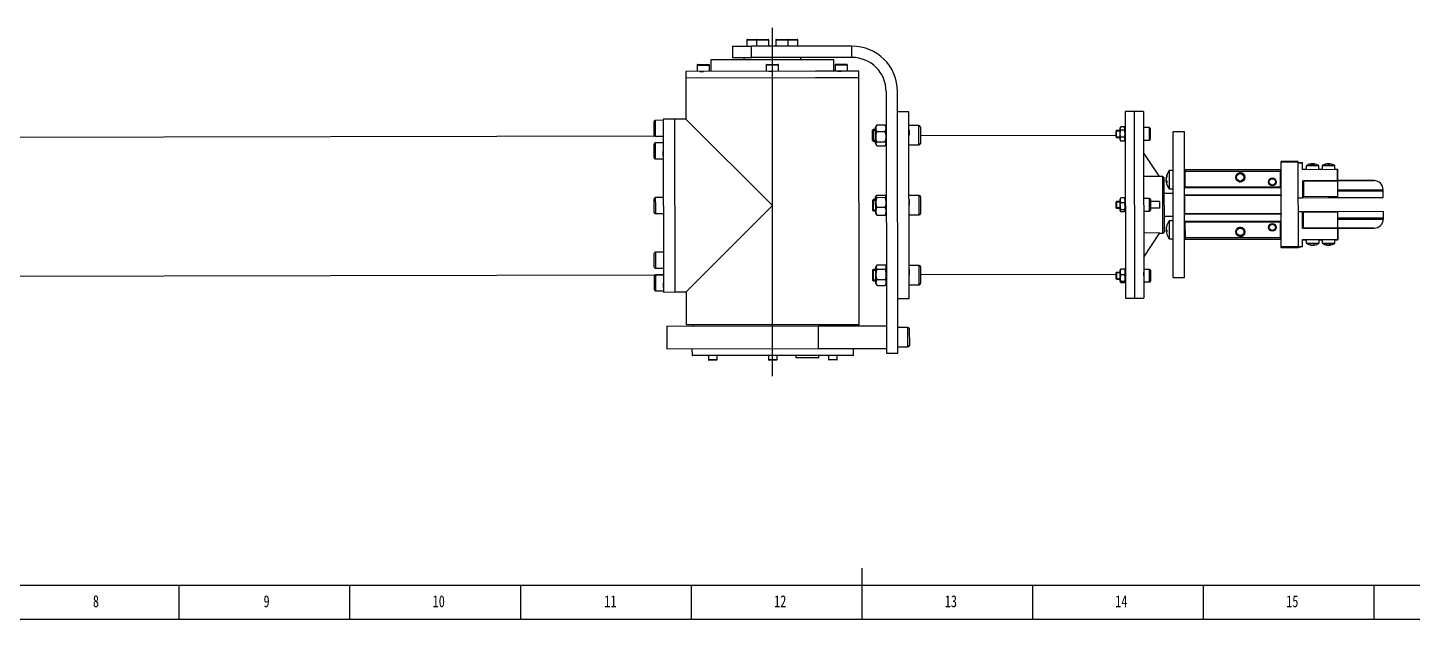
# Model space of a CAD drawing. Header units: millimetres. Extents: x 56 to 1245, y 45 to 886.
# Drawn here: x 413.9 to 819.5, y 44.8 to 218.3 of the extents above; entities that cross this region are included whole.
import ezdxf

# ---------------------------------------------------------------- set-up
doc = ezdxf.new("R2010")
doc.units = ezdxf.units.MM
doc.styles.add('SLDTEXTSTYLE1', font='hyswlongfangsong.ttf')

msp = doc.modelspace()

# ---------------------------------------------------------------- linework, layer by layer
at = {"layer": 'Defpoints', "lineweight": -3}
for p, q in [((632.05, 218.29), (632.05, 116.13)), ((658.36, 44.84), (658.36, 59.84)), ((81.36, 54.84), (1235.36, 54.84)), ((458.36, 44.84), (458.36, 54.84)), ((508.36, 44.84), (508.36, 54.84)), ((558.36, 44.84), (558.36, 54.84)), ((608.36, 44.84), (608.36, 54.84)), ((708.36, 44.84), (708.36, 54.84)), ((758.36, 44.84), (758.36, 54.84)), ((808.36, 44.84), (808.36, 54.84)), ((56.36, 44.84), (1245.36, 44.84))]:
    msp.add_line(p, q, dxfattribs=at)
at = {"layer": 'Defpoints', "linetype": 'Continuous', "lineweight": -3}
for p, q in [((620.4, 212.83), (625.96, 212.84)), ((620.4, 212.83), (620.4, 209.5)), ((624.56, 214.59), (624.56, 212.84)), ((627.39, 214.59), (624.56, 214.59)), ((624.81, 214.84), (627.64, 214.84)), ((655.4, 212.89), (625.96, 212.84)), ((625.97, 209.5), (625.96, 212.84)), ((630.8, 214.6), (627.39, 214.59)), ((627.39, 214.59), (627.4, 212.84)), ((627.64, 214.84), (630.59, 214.85)), ((630.59, 214.85), (630.81, 214.85)), ((631.06, 214.6), (630.8, 214.6)), ((631.06, 212.85), (631.06, 214.6)), ((636.48, 214.61), (633.06, 214.6)), ((633.06, 214.6), (633.06, 212.85)), ((633.31, 214.85), (636.26, 214.85)), ((636.26, 214.85), (636.48, 214.86)), ((636.48, 214.86), (639.14, 214.86)), ((636.73, 214.61), (636.48, 214.61)), ((636.73, 212.86), (636.73, 214.61)), ((639.36, 214.61), (636.73, 214.61)), ((639.14, 214.86), (639.31, 214.86)), ((639.56, 214.61), (639.36, 214.61)), ((639.56, 212.86), (639.56, 214.61)), ((655.4, 209.55), (655.4, 212.89)), ((610.03, 207.23), (610.04, 205.48)), ((613.7, 207.23), (610.03, 207.23)), ((610.28, 207.48), (613.44, 207.48)), ((613.44, 207.48), (613.45, 207.48)), ((613.7, 205.48), (613.7, 207.23)), ((641.07, 208.86), (614.07, 208.82)), ((614.07, 208.82), (614.08, 205.48)), ((620.4, 209.5), (625.97, 209.5)), ((623.74, 209.5), (623.74, 208.83)), ((655.4, 209.55), (625.97, 209.5)), ((633.65, 207.27), (630.24, 207.26)), ((630.24, 207.26), (630.24, 205.51)), ((630.49, 207.51), (633.43, 207.52)), ((633.43, 207.52), (633.66, 207.52)), ((633.91, 207.27), (633.65, 207.27)), ((633.91, 205.52), (633.91, 207.27)), ((640.4, 208.86), (640.4, 209.53)), ((650.07, 208.88), (641.07, 208.86)), ((650.08, 205.54), (650.07, 208.88)), ((650.45, 207.3), (650.45, 205.55)), ((653.87, 207.3), (650.45, 207.3)), ((650.7, 207.55), (653.65, 207.55)), ((653.65, 207.55), (653.86, 207.55)), ((654.11, 207.3), (653.87, 207.3)), ((654.12, 205.55), (654.11, 207.3)), ((644.74, 205.54), (606.74, 205.47)), ((606.74, 205.47), (606.75, 203.47)), ((657.41, 203.56), (606.75, 203.47)), ((644.75, 203.54), (606.75, 203.47)), ((606.75, 203.47), (606.77, 191.47)), ((610.87, 205.48), (610.95, 205.48)), ((610.94, 205.48), (611.16, 205.48)), ((611.16, 205.48), (611.49, 205.48)), ((611.49, 205.48), (611.87, 205.48)), ((631.08, 205.51), (631.15, 205.51)), ((631.15, 205.51), (631.37, 205.51)), ((631.37, 205.51), (631.69, 205.51)), ((631.69, 205.51), (632.08, 205.51)), ((657.41, 205.56), (644.74, 205.54)), ((657.41, 203.56), (644.75, 203.54)), ((651.28, 205.55), (651.36, 205.55)), ((651.36, 205.55), (651.58, 205.55)), ((651.58, 205.55), (651.9, 205.55)), ((651.9, 205.55), (652.28, 205.55)), ((657.41, 203.56), (657.41, 205.56)), ((657.53, 131.22), (657.41, 203.56)), ((665.42, 199.57), (665.55, 122.9)), ((668.88, 122.91), (668.75, 199.58)), ((597.44, 189.26), (597.43, 190.79)), ((600.1, 191.13), (597.77, 191.12)), ((597.77, 191.12), (597.77, 189.33)), ((603.43, 191.47), (600.1, 191.46)), ((600.1, 191.46), (600.18, 140.79)), ((606.77, 191.47), (603.43, 191.47)), ((603.43, 191.47), (603.52, 140.8)), ((632.14, 166.18), (606.77, 191.47)), ((672.1, 193.58), (668.76, 193.58)), ((672.18, 142.58), (672.1, 193.58)), ((738.1, 193.69), (735.43, 193.69)), ((735.43, 193.69), (735.52, 139.02)), ((740.76, 193.7), (738.1, 193.69)), ((738.1, 193.69), (738.19, 139.02)), ((740.76, 193.7), (740.85, 139.03)), ((597.44, 186.79), (597.44, 189.26)), ((597.77, 189.33), (597.77, 186.46)), ((661.57, 188.39), (661.44, 188.26)), ((661.44, 186.27), (661.44, 188.26)), ((662.31, 188.11), (661.44, 188.1)), ((662.3, 188.39), (661.57, 188.39)), ((661.57, 188.39), (661.57, 186.23)), ((662.56, 189.59), (662.3, 189.14)), ((662.31, 184.31), (662.3, 189.14)), ((662.68, 189.77), (665.05, 189.78)), ((662.69, 187.85), (665.06, 187.85)), ((665.44, 189.15), (665.18, 189.6)), ((675.02, 189.58), (672.1, 189.58)), ((672.1, 188.41), (672.1, 188.28)), ((672.1, 188.41), (672.1, 188.28)), ((672.1, 188.28), (672.11, 187.92)), ((672.1, 188.28), (672.11, 187.92)), ((672.11, 187.92), (672.11, 187.38)), ((672.11, 187.92), (672.11, 187.38)), ((672.11, 187.38), (672.11, 186.74)), ((672.11, 187.38), (672.11, 186.74)), ((675.03, 185.9), (675.02, 189.58)), ((675.44, 189.17), (675.44, 186.03)), ((732.77, 186.68), (675.44, 186.59)), ((732.84, 188.13), (732.77, 188.07)), ((732.78, 186.2), (732.77, 188.07)), ((733.84, 187.95), (732.77, 187.95)), ((733.84, 188.14), (732.84, 188.13)), ((732.84, 188.13), (732.84, 186.13)), ((734.12, 189.21), (733.84, 188.72)), ((733.84, 188.72), (733.84, 186.4)), ((734.12, 189.22), (734.12, 189.21)), ((735.13, 189.25), (734.14, 189.25)), ((735.13, 189.25), (734.14, 189.25)), ((735.13, 188.27), (734.15, 188.27)), ((735.16, 189.21), (735.15, 189.22)), ((735.44, 188.72), (735.16, 189.21)), ((742.52, 188.98), (740.77, 188.98)), ((740.77, 188.15), (740.77, 188.07)), ((740.77, 188.15), (740.77, 188.07)), ((740.77, 188.07), (740.77, 187.85)), ((740.77, 188.07), (740.77, 187.85)), ((740.77, 187.85), (740.77, 187.53)), ((740.77, 187.85), (740.77, 187.53)), ((740.77, 187.53), (740.77, 187.15)), ((740.77, 187.53), (740.77, 187.15)), ((742.53, 185.32), (742.52, 188.98)), ((742.77, 188.73), (742.78, 185.57)), ((752.77, 187.72), (749.44, 187.71)), ((749.51, 145.04), (749.44, 187.71)), ((752.84, 145.05), (752.77, 187.72)), ((600.11, 186.46), (270.11, 185.91)), ((597.45, 182.24), (597.44, 184.15)), ((597.77, 186.46), (600.11, 186.46)), ((600.11, 184.49), (597.78, 184.49)), ((597.78, 184.49), (597.78, 182.26)), ((661.44, 185.19), (661.44, 186.27)), ((661.44, 185.35), (662.31, 185.35)), ((661.44, 185.19), (661.58, 185.06)), ((661.57, 186.23), (661.58, 185.06)), ((661.58, 185.06), (662.31, 185.06)), ((662.31, 184.31), (662.57, 183.86)), ((662.69, 184.8), (665.06, 184.81)), ((662.7, 183.68), (665.06, 183.69)), ((665.19, 183.87), (665.44, 184.32)), ((672.11, 183.91), (675.03, 183.92)), ((675.03, 183.92), (675.03, 185.9)), ((675.44, 186.03), (675.44, 184.33)), ((732.77, 186.31), (733.84, 186.32)), ((732.78, 186.2), (732.84, 186.13)), ((732.84, 186.13), (733.84, 186.14)), ((733.84, 186.4), (733.84, 185.55)), ((733.84, 185.55), (734.13, 185.06)), ((734.12, 185.07), (734.15, 185.02)), ((735.13, 186.15), (734.15, 186.15)), ((735.14, 185.02), (734.15, 185.02)), ((735.14, 185.02), (735.16, 185.07)), ((735.16, 185.07), (735.44, 185.55)), ((740.78, 185.31), (742.53, 185.32)), ((597.45, 180.15), (597.45, 182.24)), ((597.78, 182.26), (597.79, 179.82)), ((597.79, 179.82), (600.12, 179.82)), ((600.12, 181.65), (600.11, 182.16)), ((600.12, 181.21), (600.12, 181.65)), ((600.12, 180.92), (600.12, 181.21)), ((600.12, 180.82), (600.12, 180.92)), ((745.5, 174.64), (740.78, 181.7)), ((786.12, 179.1), (781.12, 179.1)), ((781.12, 178.86), (781.12, 179.1)), ((786.12, 178.87), (781.12, 178.86)), ((781.16, 154), (781.12, 178.86)), ((786.12, 178.87), (786.12, 179.1)), ((786.16, 154.01), (786.12, 178.87)), ((786.12, 178.74), (787.32, 178.75)), ((786.12, 178.7), (787.32, 178.71)), ((787.32, 178.75), (787.32, 178.71)), ((787.32, 178.71), (787.32, 176.74)), ((745.5, 174.64), (740.79, 174.64)), ((746.46, 174.7), (745.46, 174.7)), ((746.79, 174.37), (746.46, 174.7)), ((746.49, 158.04), (746.46, 174.7)), ((749.46, 176.38), (748.31, 176.37)), ((748.31, 176.37), (748.32, 171.04)), ((753.03, 176.58), (752.79, 176.35)), ((752.79, 176.35), (753.03, 176.11)), ((780.89, 176.63), (753.03, 176.58)), ((780.89, 176.16), (753.03, 176.11)), ((753.04, 171.55), (753.03, 176.11)), ((781.12, 176.39), (780.89, 176.63)), ((780.89, 176.16), (781.12, 176.39)), ((780.9, 171.6), (780.89, 176.16)), ((787.32, 176.78), (788.46, 176.78)), ((787.32, 176.74), (797.56, 176.76)), ((788.46, 177.81), (788.46, 177.77)), ((788.52, 177.81), (788.46, 177.81)), ((788.46, 177.77), (788.46, 176.74)), ((791.37, 177.77), (788.46, 177.77)), ((789.88, 178.31), (789.88, 178.35)), ((789.88, 178.27), (789.88, 178.31)), ((789.97, 178.33), (789.97, 178.36)), ((789.97, 178.29), (789.97, 178.32)), ((790.54, 178.35), (790.54, 178.31)), ((790.54, 178.31), (790.54, 178.27)), ((790.68, 178.36), (790.68, 178.29)), ((790.68, 178.32), (790.68, 178.21)), ((790.71, 178.35), (790.71, 178.32)), ((790.71, 178.31), (790.71, 178.21)), ((792.19, 177.78), (791.37, 177.77)), ((792.19, 177.82), (792.13, 177.82)), ((792.19, 177.78), (792.19, 177.82)), ((792.19, 176.75), (792.19, 177.78)), ((792.19, 176.79), (793.12, 176.79)), ((793.12, 177.82), (793.12, 177.78)), ((793.18, 177.82), (793.12, 177.82)), ((793.12, 177.78), (793.12, 176.75)), ((793.12, 177.78), (793.12, 177.78)), ((796.86, 177.78), (793.12, 177.78)), ((794.54, 178.32), (794.54, 178.36)), ((794.58, 178.32), (794.58, 178.32)), ((794.63, 178.34), (794.63, 178.37)), ((795.17, 178.22), (795.17, 178.32)), ((795.21, 178.36), (795.21, 178.33)), ((795.21, 178.32), (795.21, 178.22)), ((795.21, 178.32), (795.21, 178.22)), ((795.34, 178.37), (795.34, 178.33)), ((795.38, 178.36), (795.38, 178.32)), ((795.91, 178.22), (795.91, 178.22)), ((795.91, 178.22), (795.91, 178.22)), ((795.91, 178.22), (795.91, 178.22)), ((795.91, 178.22), (795.91, 178.22)), ((795.91, 178.22), (795.92, 178.22)), ((795.92, 178.22), (795.92, 178.22)), ((795.92, 178.22), (795.92, 178.22)), ((796.86, 177.82), (796.8, 177.82)), ((796.86, 177.78), (796.86, 177.82)), ((796.86, 176.76), (796.86, 177.78)), ((796.86, 176.8), (797.56, 176.8)), ((797.56, 176.8), (797.56, 176.76)), ((797.56, 176.8), (797.66, 176.8)), ((797.56, 176.76), (797.57, 173.42)), ((797.56, 176.76), (797.66, 176.76)), ((797.66, 176.8), (797.66, 176.76)), ((797.66, 176.76), (797.66, 173.42)), ((746.79, 174.37), (746.82, 158.37)), ((747.43, 174.28), (747.49, 174.28)), ((747.43, 174.18), (747.47, 174.18)), ((747.43, 174.15), (747.45, 174.15)), ((747.45, 174.15), (747.43, 174.06)), ((747.53, 173.43), (747.43, 173.43)), ((747.45, 173.34), (747.43, 173.43)), ((747.45, 173.26), (747.43, 173.36)), ((747.45, 173.36), (747.43, 173.36)), ((747.46, 173.27), (747.43, 173.27)), ((747.44, 173.23), (747.43, 173.25)), ((747.46, 173.25), (747.43, 173.25)), ((747.62, 173.23), (747.43, 173.23)), ((747.61, 173.2), (747.43, 173.2)), ((747.46, 173.27), (747.45, 173.34)), ((748.32, 171.04), (749.47, 171.04)), ((749.46, 173.2), (749.46, 173.71)), ((749.46, 173.2), (749.46, 173.71)), ((749.46, 172.77), (749.46, 173.2)), ((749.46, 172.77), (749.46, 173.2)), ((749.46, 172.48), (749.46, 172.77)), ((749.46, 172.48), (749.46, 172.77)), ((749.46, 172.38), (749.46, 172.48)), ((749.46, 172.38), (749.46, 172.48)), ((753.04, 171.55), (752.8, 171.31)), ((781.13, 171.33), (752.8, 171.28)), ((780.9, 171.6), (753.04, 171.55)), ((781.13, 171.36), (780.9, 171.6)), ((787.33, 173.4), (797.57, 173.42)), ((787.33, 173.4), (787.34, 168.44)), ((797.66, 173.42), (787.66, 173.4)), ((787.66, 173.4), (787.67, 168.73)), ((808.33, 173.47), (797.66, 173.46)), ((808.33, 173.43), (797.66, 173.42)), ((797.66, 173.42), (797.67, 168.75)), ((797.67, 170.75), (811, 170.77)), ((797.67, 170.41), (811, 170.43)), ((811, 170.77), (811, 170.81)), ((811, 170.43), (811, 170.77)), ((811, 168.51), (811, 170.43)), ((597.48, 165.93), (597.47, 168.12)), ((600.14, 168.46), (597.8, 168.46)), ((597.8, 168.46), (597.81, 165.89)), ((661.61, 167.9), (661.47, 167.76)), ((661.48, 166.13), (661.47, 167.76)), ((662.34, 167.61), (661.47, 167.61)), ((662.34, 167.9), (661.61, 167.9)), ((661.61, 167.9), (661.61, 166.12)), ((662.51, 168.95), (662.34, 168.65)), ((662.35, 163.95), (662.34, 168.65)), ((662.72, 169.14), (665.09, 169.15)), ((662.72, 168.55), (665.09, 168.56)), ((665.47, 168.65), (665.29, 168.96)), ((675.05, 169.09), (672.14, 169.08)), ((672.14, 167.91), (672.14, 167.79)), ((672.14, 167.79), (672.14, 167.43)), ((672.14, 167.43), (672.14, 166.89)), ((672.14, 166.89), (672.14, 166.25)), ((675.06, 166.06), (675.05, 169.09)), ((675.47, 168.67), (675.48, 166.09)), ((732.87, 167.35), (732.81, 167.28)), ((732.81, 165.42), (732.81, 167.28)), ((733.87, 167.17), (732.81, 167.17)), ((733.87, 167.35), (732.87, 167.35)), ((732.87, 167.35), (732.88, 165.35)), ((734.06, 168.26), (733.87, 167.93)), ((733.87, 167.93), (733.88, 165.25)), ((735.16, 168.41), (734.18, 168.4)), ((735.17, 166.93), (734.18, 166.93)), ((735.47, 167.94), (735.28, 168.26)), ((742.56, 168.2), (740.81, 168.2)), ((740.81, 167.36), (740.81, 167.29)), ((740.81, 167.29), (740.81, 167.07)), ((740.81, 167.07), (740.81, 166.74)), ((740.81, 166.74), (740.81, 166.36)), ((742.56, 164.53), (742.56, 168.2)), ((742.81, 167.95), (742.81, 164.78)), ((745.51, 167.37), (742.81, 167.37)), ((749.47, 169.71), (746.8, 169.71)), ((781.14, 169.26), (752.8, 169.22)), ((781.1, 169.13), (752.84, 169.08)), ((752.84, 169.08), (752.85, 163.68)), ((781.11, 163.73), (781.1, 169.13)), ((786.14, 168.44), (787.34, 168.44)), ((797.67, 168.75), (787.67, 168.73)), ((787.67, 168.44), (787.67, 168.73)), ((787.67, 168.44), (811, 168.48)), ((795, 168.75), (795, 168.48)), ((795, 168.48), (811, 168.51)), ((811, 168.48), (811, 168.51)), ((597.48, 164.12), (597.48, 165.93)), ((597.81, 165.89), (597.81, 163.79)), ((597.81, 163.79), (600.15, 163.79)), ((606.85, 140.81), (632.14, 166.18)), ((661.48, 164.7), (661.48, 166.13)), ((661.48, 164.85), (662.34, 164.85)), ((661.48, 164.7), (661.61, 164.56)), ((661.61, 166.12), (661.61, 164.56)), ((661.61, 164.56), (662.34, 164.56)), ((662.35, 163.81), (662.35, 163.95)), ((662.35, 163.81), (662.52, 163.51)), ((662.73, 165.64), (665.09, 165.64)), ((662.73, 163.32), (665.1, 163.32)), ((665.3, 163.51), (665.48, 163.82)), ((672.15, 163.41), (675.06, 163.42)), ((675.06, 163.42), (675.06, 166.06)), ((675.48, 166.09), (675.48, 163.84)), ((732.81, 165.53), (733.88, 165.53)), ((732.81, 165.42), (732.88, 165.35)), ((732.88, 165.35), (733.88, 165.35)), ((733.88, 165.25), (733.88, 164.77)), ((733.88, 164.77), (734.06, 164.44)), ((735.17, 164.88), (734.19, 164.88)), ((735.17, 164.3), (734.19, 164.3)), ((735.29, 164.45), (735.48, 164.77)), ((740.81, 164.53), (742.56, 164.53)), ((745.52, 165.37), (742.81, 165.37)), ((746.81, 163.04), (749.48, 163.04)), ((781.15, 163.6), (752.81, 163.55)), ((781.11, 163.73), (752.85, 163.68)), ((786.14, 164.44), (787.34, 164.44)), ((787.35, 159.48), (787.34, 164.44)), ((787.68, 164.44), (811.01, 164.48)), ((787.68, 164.44), (787.68, 164.15)), ((797.68, 164.16), (787.68, 164.15)), ((787.69, 159.48), (787.68, 164.15)), ((795.01, 164.43), (811.01, 164.45)), ((795.01, 164.16), (795.01, 164.43)), ((797.69, 159.5), (797.68, 164.16)), ((797.68, 162.51), (811.01, 162.53)), ((811.01, 164.48), (811.01, 164.45)), ((811.01, 164.45), (811.01, 162.53)), ((811.01, 162.53), (811.02, 162.19)), ((746.49, 158.04), (746.82, 158.37)), ((747.63, 158.64), (747.45, 158.64)), ((747.46, 159.59), (747.48, 159.59)), ((747.46, 158.88), (747.64, 158.88)), ((747.64, 158.63), (747.46, 158.63)), ((749.48, 161.71), (748.33, 161.71)), ((748.33, 161.71), (748.34, 156.37)), ((749.49, 158.53), (749.49, 159.04)), ((749.49, 158.1), (749.49, 158.53)), ((781.15, 161.53), (752.82, 161.48)), ((752.82, 161.45), (753.05, 161.22)), ((780.91, 161.26), (753.05, 161.22)), ((753.06, 156.65), (753.05, 161.22)), ((780.91, 161.26), (781.15, 161.5)), ((780.92, 156.7), (780.91, 161.26)), ((787.35, 159.48), (797.59, 159.5)), ((797.69, 159.5), (787.69, 159.48)), ((797.59, 159.5), (797.6, 156.16)), ((797.68, 162.16), (811.02, 162.19)), ((808.35, 159.51), (797.69, 159.5)), ((797.69, 159.5), (797.69, 156.16)), ((797.69, 159.46), (808.35, 159.47)), ((811.02, 162.19), (811.02, 162.15)), ((745.53, 158.1), (740.82, 158.09)), ((745.53, 158.1), (740.83, 151.03)), ((745.49, 158.04), (746.49, 158.04)), ((748.34, 156.37), (749.49, 156.38)), ((749.49, 157.81), (749.49, 158.1)), ((749.49, 157.71), (749.49, 157.81)), ((753.06, 156.65), (752.82, 156.42)), ((752.82, 156.42), (753.06, 156.18)), ((780.92, 156.7), (753.06, 156.65)), ((780.92, 156.23), (753.06, 156.18)), ((781.16, 156.46), (780.92, 156.7)), ((780.92, 156.23), (781.16, 156.46)), ((786.16, 154.17), (787.36, 154.17)), ((786.9, 154.04), (786.9, 154.17)), ((786.9, 154.13), (787.36, 154.13)), ((787.36, 156.14), (797.6, 156.16)), ((787.36, 154.17), (787.36, 156.14)), ((787.36, 156.1), (788.49, 156.1)), ((787.36, 154.13), (787.36, 154.17)), ((788.49, 156.14), (788.49, 155.11)), ((788.49, 155.11), (791.41, 155.12)), ((788.49, 155.11), (788.49, 155.07)), ((788.49, 155.07), (788.55, 155.07)), ((789.92, 154.57), (789.92, 154.62)), ((789.92, 154.53), (789.92, 154.57)), ((790.01, 154.56), (790.01, 154.6)), ((790.01, 154.52), (790.01, 154.56)), ((790.58, 154.62), (790.58, 154.57)), ((790.58, 154.57), (790.58, 154.53)), ((790.72, 154.68), (790.72, 154.57)), ((790.72, 154.6), (790.72, 154.53)), ((790.75, 154.68), (790.75, 154.58)), ((790.75, 154.57), (790.75, 154.54)), ((791.41, 155.12), (792.23, 155.12)), ((792.17, 155.08), (792.23, 155.08)), ((792.23, 155.12), (792.23, 156.15)), ((792.23, 156.11), (793.16, 156.11)), ((792.23, 155.08), (792.23, 155.12)), ((793.16, 156.15), (793.16, 155.12)), ((793.16, 155.12), (796.07, 155.13)), ((793.16, 155.12), (793.16, 155.08)), ((793.16, 155.08), (793.22, 155.08)), ((794.58, 154.58), (794.58, 154.63)), ((794.58, 154.54), (794.58, 154.58)), ((794.67, 154.57), (794.67, 154.61)), ((794.67, 154.53), (794.67, 154.57)), ((795.25, 154.63), (795.25, 154.58)), ((795.25, 154.58), (795.25, 154.54)), ((795.38, 154.69), (795.38, 154.57)), ((795.38, 154.61), (795.38, 154.53)), ((795.42, 154.69), (795.42, 154.58)), ((795.42, 154.58), (795.42, 154.54)), ((796.07, 155.13), (796.89, 155.13)), ((796.83, 155.09), (796.89, 155.09)), ((796.89, 155.13), (796.89, 156.16)), ((796.89, 156.12), (797.6, 156.12)), ((796.89, 155.09), (796.89, 155.13)), ((797.6, 156.16), (797.6, 156.12)), ((797.6, 156.16), (797.69, 156.16)), ((797.6, 156.12), (797.69, 156.12)), ((797.69, 156.16), (797.69, 156.12)), ((597.5, 149.71), (597.5, 152.1)), ((600.16, 152.43), (597.83, 152.43)), ((597.83, 152.43), (597.84, 149.65)), ((786.16, 154.01), (781.16, 154)), ((781.16, 153.76), (781.16, 154)), ((786.16, 153.77), (781.16, 153.76)), ((786.16, 154.04), (786.9, 154.04)), ((786.16, 153.77), (786.16, 154.01)), ((786.16, 154), (786.9, 154)), ((786.9, 154), (786.9, 154.04)), ((597.5, 148.1), (597.5, 149.71)), ((597.84, 149.65), (597.84, 147.76)), ((597.84, 147.76), (600.17, 147.77)), ((661.64, 147.4), (661.51, 147.27)), ((661.51, 144.93), (661.51, 147.27)), ((662.37, 147.11), (661.51, 147.11)), ((662.37, 147.4), (661.64, 147.4)), ((661.64, 147.4), (661.64, 144.86)), ((662.67, 148.67), (662.37, 148.15)), ((662.38, 143.32), (662.37, 148.15)), ((662.75, 148.8), (665.12, 148.81)), ((662.76, 147.52), (665.12, 147.52)), ((665.5, 148.16), (665.2, 148.68)), ((675.09, 148.59), (672.17, 148.59)), ((672.17, 147.42), (672.17, 147.29)), ((672.17, 147.29), (672.17, 146.93)), ((672.17, 146.93), (672.17, 146.39)), ((672.17, 146.39), (672.18, 145.75)), ((675.09, 144.28), (675.09, 148.59)), ((675.5, 148.17), (675.51, 144.49)), ((675.51, 145.92), (732.84, 146.02)), ((732.91, 146.56), (732.84, 146.5)), ((732.84, 144.63), (732.84, 146.5)), ((733.91, 146.39), (732.84, 146.38)), ((733.91, 146.57), (732.91, 146.56)), ((732.91, 146.56), (732.91, 144.56)), ((734.06, 147.41), (733.91, 147.15)), ((733.91, 147.15), (733.91, 144.3)), ((735.2, 147.51), (734.21, 147.51)), ((735.51, 147.15), (735.35, 147.42)), ((742.59, 147.41), (740.84, 147.41)), ((740.84, 146.58), (740.84, 146.5)), ((740.84, 146.58), (740.84, 146.5)), ((740.84, 146.5), (740.84, 146.28)), ((740.84, 146.5), (740.84, 146.28)), ((740.84, 146.28), (740.84, 145.96)), ((740.84, 146.28), (740.84, 145.96)), ((742.6, 143.75), (742.59, 147.41)), ((742.84, 147.16), (742.85, 144)), ((270.18, 145.25), (600.18, 145.79)), ((597.51, 145.31), (597.51, 145.46)), ((597.52, 141.46), (597.51, 145.31)), ((600.18, 145.79), (597.84, 145.79)), ((597.84, 145.79), (597.84, 145.62)), ((597.84, 145.62), (597.85, 141.12)), ((600.18, 142.95), (600.18, 143.46)), ((600.18, 142.52), (600.18, 142.95)), ((600.18, 142.23), (600.18, 142.52)), ((600.18, 142.13), (600.18, 142.23)), ((661.51, 144.2), (661.51, 144.93)), ((661.51, 144.36), (662.38, 144.36)), ((661.51, 144.2), (661.65, 144.07)), ((661.64, 144.86), (661.65, 144.07)), ((661.65, 144.07), (662.38, 144.07)), ((662.38, 143.32), (662.68, 142.8)), ((662.69, 142.8), (662.76, 142.67)), ((662.76, 144.45), (665.13, 144.46)), ((662.76, 142.67), (665.13, 142.67)), ((665.13, 142.67), (665.2, 142.81)), ((665.21, 142.8), (665.51, 143.32)), ((672.18, 142.92), (675.1, 142.92)), ((672.19, 138.91), (672.18, 142.58)), ((675.1, 142.92), (675.09, 144.28)), ((675.51, 144.49), (675.51, 143.34)), ((732.84, 144.74), (733.91, 144.75)), ((732.84, 144.63), (732.91, 144.56)), ((732.91, 144.56), (733.91, 144.57)), ((733.91, 144.3), (733.91, 143.98)), ((733.91, 143.98), (734.06, 143.72)), ((734.08, 143.7), (734.15, 143.57)), ((735.2, 145.82), (734.22, 145.82)), ((735.2, 143.87), (734.22, 143.87)), ((735.2, 143.62), (734.22, 143.62)), ((735.2, 143.47), (734.22, 143.46)), ((735.27, 143.57), (735.36, 143.72)), ((735.36, 143.72), (735.51, 143.99)), ((740.84, 145.96), (740.84, 145.58)), ((740.84, 145.96), (740.84, 145.58)), ((740.85, 143.74), (742.6, 143.75)), ((749.51, 145.04), (752.84, 145.05)), ((597.85, 141.12), (600.18, 141.13)), ((600.18, 140.79), (603.52, 140.8)), ((603.52, 140.8), (606.85, 140.81)), ((606.85, 140.81), (606.87, 131.14)), ((668.85, 138.91), (672.19, 138.91)), ((735.52, 139.02), (738.19, 139.02)), ((738.19, 139.02), (740.85, 139.03)), ((601.2, 130.8), (645.5, 130.87)), ((601.2, 130.8), (601.21, 124.13)), ((657.53, 131.22), (606.87, 131.14)), ((608.87, 131.14), (608.87, 130.81)), ((645.5, 130.87), (665.53, 130.9)), ((645.5, 130.87), (645.52, 124.2)), ((655.53, 130.89), (655.53, 131.22)), ((665.53, 130.9), (665.54, 124.24)), ((671.78, 130.41), (668.87, 130.41)), ((671.79, 124.75), (671.78, 130.41)), ((672.2, 130), (672.21, 125.16)), ((601.21, 124.13), (645.52, 124.2)), ((608.54, 124.14), (608.55, 122.28)), ((608.55, 122.28), (655.88, 122.35)), ((655.75, 122.22), (608.68, 122.14)), ((613.34, 122.15), (613.34, 120.98)), ((615.87, 120.99), (615.87, 122.15)), ((630.95, 122.18), (630.95, 121.01)), ((632.47, 122.18), (632.21, 122.18)), ((632.69, 122.18), (632.47, 122.18)), ((632.83, 122.18), (632.69, 122.18)), ((632.88, 122.18), (632.83, 122.18)), ((633.48, 121.02), (633.48, 122.18)), ((638.99, 122.19), (638.99, 121.53)), ((645.52, 124.2), (665.54, 124.24)), ((645.65, 121.54), (645.65, 122.2)), ((648.56, 122.21), (648.56, 121.04)), ((650.08, 122.21), (649.82, 122.21)), ((650.3, 122.21), (650.08, 122.21)), ((650.44, 122.21), (650.3, 122.21)), ((650.49, 122.21), (650.44, 122.21)), ((651.09, 121.05), (651.09, 122.21)), ((655.88, 122.35), (655.88, 124.22)), ((665.55, 122.9), (668.88, 122.91)), ((668.88, 124.74), (671.79, 124.75)), ((613.34, 120.98), (615.87, 120.99)), ((615.71, 120.82), (613.51, 120.82)), ((615.87, 120.99), (615.87, 120.99)), ((630.95, 121.01), (633.48, 121.02)), ((633.32, 120.85), (631.12, 120.85)), ((643.99, 121.53), (638.99, 121.53)), ((645.65, 121.54), (643.99, 121.53)), ((648.56, 121.04), (651.09, 121.05)), ((650.93, 120.88), (648.73, 120.88))]:
    msp.add_line(p, q, dxfattribs=at)
for centre, radius in [((769.13, 174.41), 1.33), ((769.13, 174.41), 1.08), ((778.53, 173.09), 1.13), ((778.53, 173.09), 1), ((778.53, 173.09), 0.933), ((769.15, 158.41), 1.33), ((769.15, 158.41), 1.08), ((778.55, 159.76), 1.13), ((778.55, 159.76), 1), ((778.55, 159.76), 0.933)]:
    msp.add_circle(centre, radius, dxfattribs=at)
for centre, radius, start, end in [((624.81, 214.59), 0.25, 90.0953, 180.0953), ((627.64, 214.59), 0.25, 90.0953, 180.0953), ((630.81, 214.6), 0.25, 0.0953, 90.0953), ((633.31, 214.6), 0.25, 90.0953, 180.0953), ((636.48, 214.61), 0.25, 0.0953, 90.0953), ((639.31, 214.61), 0.25, 0.0953, 90.0953), ((655.42, 199.55), 13.33, 0.0953, 90.0953), ((610.28, 207.23), 0.25, 90.0953, 180.0953), ((613.45, 207.23), 0.25, 0.0953, 90.0953), ((630.49, 207.26), 0.25, 90.0953, 180.0953), ((633.66, 207.27), 0.25, 0.0953, 90.0953), ((650.7, 207.3), 0.25, 90.0953, 180.0953), ((653.86, 207.3), 0.25, 0.0953, 90.0953), ((655.42, 199.55), 10, 0.0953, 90.0953), ((597.77, 190.79), 0.333, 90.0953, 180.0953), ((597.77, 186.79), 0.333, 180.0953, 270.0953), ((675.02, 189.17), 0.417, 0.0953, 90.0953), ((742.52, 188.73), 0.25, 0.0953, 90.0953), ((597.78, 184.15), 0.333, 90.0953, 180.0953), ((675.03, 184.33), 0.417, 270.0953, 0.0953), ((742.53, 185.57), 0.25, 270.0953, 0.0953), ((597.78, 180.15), 0.333, 180.0953, 270.0953), ((751.73, 173.71), 4.33, 142.1154, 172.5374), ((750.68, 173.85), 3.27, 159.3016, 172.4413), ((750.68, 173.55), 3.27, 159.3016, 172.4413), ((748.89, 174.86), 1.28, 173.3738, 186.8168), ((769.13, 174.41), 1.33, 255, 195), ((790.33, 175.05), 3.33, 96.7853, 124.1511), ((790.33, 175.01), 3.33, 96.7805, 124.1511), ((790.22, 176.03), 2.35, 98.4476, 109.3193), ((790.22, 176), 2.34, 98.4558, 109.3368), ((789.56, 177.16), 1.09, 90.3805, 95.7655), ((789.56, 177.03), 1.18, 84.63, 95.5607), ((790.45, 176), 2.34, 98.4558, 109.3368), ((790.44, 176.06), 2.32, 98.4184, 102.9942), ((790.14, 177.26), 1.12, 72.972, 77.8763), ((790.13, 177.15), 1.19, 62.6783, 77.7018), ((790.21, 176.06), 2.32, 78.3562, 81.7751), ((790.21, 176.03), 2.31, 78.3276, 81.767), ((790.84, 175.66), 2.56, 86.3867, 93.8039), ((790.33, 175.05), 3.33, 56.0395, 83.4285), ((790.47, 177.23), 1.15, 67.5139, 77.7927), ((790.33, 175.01), 3.33, 56.0395, 83.4333), ((790.46, 177.15), 1.19, 62.6783, 77.7018), ((794.99, 175.06), 3.33, 96.7853, 124.1511), ((794.99, 175.02), 3.33, 106.2148, 124.1511), ((794.98, 175.03), 3.32, 97.0085, 106.1907), ((794.06, 178.2), 0.0201, 48.1534, 94.8595), ((795, 175.03), 3.32, 97.0085, 106.1907), ((794.89, 176.04), 2.35, 98.4476, 109.3193), ((794.22, 177.15), 1.11, 89.5223, 95.744), ((795.11, 176.06), 2.33, 98.4229, 104.0498), ((794.28, 178.14), 0.563, 8.2239, 19.3389), ((794.95, 174.5), 3.72, 89.3912, 91.7733), ((795.04, 174.5), 3.73, 87.0223, 93.1684), ((794.81, 177.26), 1.13, 70.9918, 77.8554), ((795.7, 178.14), 0.563, 160.8517, 171.9667), ((794.88, 176.07), 2.32, 78.3562, 81.7751), ((794.68, 178.14), 0.563, 8.2239, 19.3389), ((794.99, 175.06), 3.33, 56.0395, 83.4285), ((795.13, 177.22), 1.17, 65.8365, 77.7284), ((795, 175.03), 3.32, 73.9999, 83.1822), ((794.99, 175.02), 3.33, 56.0395, 73.9758), ((748.76, 174.02), 1.36, 193.2532, 213.1277), ((748.76, 173.51), 1.36, 193.2532, 213.1277), ((751.73, 173.71), 4.33, 187.7082, 218.0752), ((751.23, 173.03), 3.62, 176.0979, 184.0927), ((808.33, 170.77), 2.67, 0.0953, 90.0953), ((597.8, 168.12), 0.333, 90.0953, 180.0953), ((675.05, 168.67), 0.417, 0.0953, 90.0953), ((742.56, 167.95), 0.25, 0.0953, 90.0953), ((752.71, 169.08), 0.133, 0.0953, 43.0214), ((781.23, 169.13), 0.133, 137.1692, 180.0953), ((597.81, 164.12), 0.333, 180.0953, 270.0953), ((675.06, 163.84), 0.417, 270.0953, 0.0953), ((742.56, 164.78), 0.25, 270.0953, 0.0953), ((752.71, 163.68), 0.133, 317.1692, 0.0953), ((781.24, 163.73), 0.133, 180.0953, 223.0214), ((751.51, 159.12), 4.08, 161.5175, 173.3286), ((751.51, 158.97), 4.08, 161.5175, 173.3286), ((747.98, 159.48), 0.587, 207.8219, 235.2437), ((747.94, 158.63), 0.539, 130.815, 152.9312), ((747.98, 158.91), 0.587, 207.8219, 235.2437), ((751.51, 158.98), 4.08, 186.8601, 196.016), ((751.75, 159.05), 4.33, 142.1154, 164.178), ((747.93, 160.34), 0.302, 166.2159, 193.9747), ((752.23, 158.72), 4.6, 176.5492, 183.6414), ((769.15, 158.41), 1.33, 255, 195), ((808.35, 162.18), 2.67, 270.0953, 0.0953), ((751.75, 159.05), 4.33, 196.0127, 218.0752), ((790.36, 157.88), 3.33, 236.0395, 263.4221), ((790.36, 157.84), 3.33, 236.0395, 263.4161), ((789.6, 155.85), 1.18, 264.63, 275.5607), ((790.25, 156.89), 2.34, 250.8538, 261.7348), ((789.59, 155.73), 1.09, 264.4252, 269.81), ((790.25, 156.86), 2.35, 250.8714, 261.743), ((790.48, 156.89), 2.34, 250.8538, 261.7348), ((790.47, 156.83), 2.32, 257.1965, 261.7722), ((790.16, 155.74), 1.19, 282.4888, 297.5123), ((790.18, 155.63), 1.12, 282.3142, 287.1753), ((790.24, 156.86), 2.31, 278.4233, 281.5589), ((790.24, 156.83), 2.32, 278.4156, 281.8787), ((790.87, 157.23), 2.56, 266.3867, 273.8039), ((790.36, 157.88), 3.33, 276.7989, 304.1511), ((790.36, 157.84), 3.33, 276.8051, 304.1511), ((790.49, 155.74), 1.19, 282.4888, 297.5123), ((790.5, 155.66), 1.15, 282.3979, 292.6767), ((795.02, 157.89), 3.33, 236.0395, 263.4221), ((795.02, 157.85), 3.33, 236.0395, 263.4161), ((794.26, 155.86), 1.18, 264.63, 275.5607), ((794.92, 156.9), 2.34, 250.8538, 261.7348), ((794.26, 155.74), 1.09, 264.4252, 269.81), ((794.92, 156.86), 2.35, 250.8714, 261.743), ((795.15, 156.9), 2.34, 250.8538, 261.7348), ((795.14, 156.84), 2.32, 257.1965, 261.7722), ((794.83, 155.74), 1.19, 282.4888, 297.5123), ((794.85, 155.64), 1.12, 282.3142, 287.1753), ((794.91, 156.87), 2.31, 278.4233, 281.5589), ((794.91, 156.83), 2.32, 278.4156, 281.8787), ((795.54, 157.24), 2.56, 266.3867, 273.8039), ((795.02, 157.89), 3.33, 276.7989, 304.1511), ((795.02, 157.85), 3.33, 276.8051, 304.1511), ((795.16, 155.75), 1.19, 282.4888, 297.5123), ((795.17, 155.67), 1.15, 282.3979, 292.6767), ((597.83, 152.1), 0.333, 90.0953, 180.0953), ((597.84, 148.1), 0.333, 180.0953, 270.0953), ((675.09, 148.17), 0.417, 0.0953, 90.0953), ((742.59, 147.16), 0.25, 0.0953, 90.0953), ((597.84, 145.46), 0.333, 90.0953, 180.0953), ((675.1, 143.34), 0.417, 270.0953, 0.0953), ((742.6, 144), 0.25, 270.0953, 0.0953), ((597.85, 141.46), 0.333, 180.0953, 270.0953), ((671.79, 130), 0.417, 0.0953, 90.0953), ((608.68, 122.28), 0.133, 180.0953, 270.0953), ((655.75, 122.35), 0.133, 270.0953, 0.0953), ((671.79, 125.16), 0.417, 270.0953, 0.0953), ((613.51, 120.98), 0.167, 180.0953, 270.0953), ((615.71, 120.99), 0.167, 270.0953, 0.0953), ((631.12, 121.01), 0.167, 180.0953, 270.0953), ((633.32, 121.02), 0.167, 270.0953, 0.0953), ((648.73, 121.04), 0.167, 180.0953, 270.0953), ((650.93, 121.05), 0.167, 270.0953, 0.0953)]:
    msp.add_arc(centre, radius, start, end, dxfattribs=at)
msp.add_ellipse((751.03, 166.38), major_axis=(-0.01, 8.33), ratio=0.666667, start_param=1.450506, end_param=1.691086, dxfattribs=at)
for points, knots in [([(662.69, 187.85), (662.62, 188.01), (662.48, 188.35), (662.43, 188.85), (662.5, 189.33), (662.62, 189.62), (662.68, 189.77)], [0, 0, 0, 0, 0.264595, 0.534927, 0.765333, 1, 1, 1, 1]), ([(662.69, 184.8), (662.66, 184.93), (662.55, 185.31), (662.45, 185.97), (662.45, 186.86), (662.6, 187.48), (662.69, 187.85)], [0, 0, 0, 0, 0.133872, 0.383113, 0.638458, 1, 1, 1, 1]), ([(662.68, 189.77), (662.65, 189.72), (662.6, 189.66), (662.57, 189.6), (662.56, 189.59)], [0, 0, 0, 0, 0.7995333, 1, 1, 1, 1]), ([(665.05, 189.78), (665.12, 189.61), (665.26, 189.27), (665.31, 188.77), (665.24, 188.29), (665.12, 188), (665.06, 187.85)], [0, 0, 0, 0, 0.264595, 0.534927, 0.765333, 1, 1, 1, 1]), ([(665.18, 189.59), (665.17, 189.61), (665.13, 189.67), (665.09, 189.73), (665.05, 189.78)], [0, 0, 0, 0, 0.288477, 1, 1, 1, 1]), ([(665.06, 187.85), (665.15, 187.49), (665.3, 186.87), (665.3, 185.98), (665.2, 185.33), (665.1, 184.94), (665.06, 184.81)], [0, 0, 0, 0, 0.3615403, 0.6104799, 0.8661287, 1, 1, 1, 1]), ([(734.15, 188.27), (734.12, 188.31), (734.07, 188.39), (734.02, 188.52), (733.99, 188.64), (733.98, 188.77), (733.99, 188.92), (734.04, 189.06), (734.09, 189.16), (734.12, 189.2)], [0, 0, 0, 0, 0.143624, 0.274653, 0.406335, 0.540454, 0.675559, 0.864472, 1, 1, 1, 1]), ([(734.15, 186.15), (734.12, 186.24), (734.06, 186.47), (734, 186.8), (733.98, 187.09), (733.98, 187.32), (734, 187.53), (734.03, 187.78), (734.08, 188.02), (734.12, 188.19), (734.15, 188.27)], [0, 0, 0, 0, 0.1320248, 0.3317972, 0.4669965, 0.5349469, 0.6498451, 0.7653744, 0.8824921, 1, 1, 1, 1]), ([(735.16, 189.2), (735.18, 189.16), (735.24, 189.06), (735.28, 188.92), (735.3, 188.78), (735.29, 188.65), (735.26, 188.53), (735.21, 188.4), (735.16, 188.31), (735.13, 188.27)], [0, 0, 0, 0, 0.133841, 0.324436, 0.455212, 0.586894, 0.721244, 0.856375, 1, 1, 1, 1]), ([(735.13, 188.27), (735.16, 188.14), (735.22, 187.95), (735.27, 187.62), (735.3, 187.37), (735.3, 187.12), (735.28, 186.87), (735.24, 186.6), (735.18, 186.34), (735.15, 186.21), (735.13, 186.15)], [0, 0, 0, 0, 0.1818802, 0.2818079, 0.4670846, 0.5349774, 0.6211682, 0.8238827, 0.9118673, 1, 1, 1, 1]), ([(662.7, 183.68), (662.66, 183.73), (662.59, 183.83), (662.51, 183.98), (662.46, 184.13), (662.45, 184.27), (662.47, 184.41), (662.52, 184.54), (662.6, 184.67), (662.66, 184.76), (662.69, 184.8)], [0, 0, 0, 0, 0.132024, 0.264562, 0.39926, 0.534983, 0.649873, 0.765393, 0.882501, 1, 1, 1, 1]), ([(665.06, 184.81), (665.1, 184.76), (665.17, 184.66), (665.25, 184.51), (665.3, 184.36), (665.31, 184.22), (665.28, 184.08), (665.23, 183.95), (665.16, 183.82), (665.1, 183.73), (665.06, 183.69)], [0, 0, 0, 0, 0.132024, 0.264562, 0.39926, 0.534983, 0.649873, 0.765393, 0.882501, 1, 1, 1, 1]), ([(734.15, 185.02), (734.13, 185.07), (734.08, 185.17), (734.02, 185.32), (733.99, 185.47), (733.98, 185.62), (734, 185.76), (734.03, 185.89), (734.08, 186.02), (734.13, 186.11), (734.15, 186.15)], [0, 0, 0, 0, 0.1320195, 0.2645533, 0.3992467, 0.5349657, 0.6498593, 0.7653839, 0.8824968, 1, 1, 1, 1]), ([(735.13, 186.15), (735.16, 186.1), (735.21, 186.01), (735.26, 185.86), (735.3, 185.7), (735.3, 185.56), (735.29, 185.42), (735.25, 185.28), (735.2, 185.15), (735.16, 185.07), (735.14, 185.02)], [0, 0, 0, 0, 0.132019, 0.264553, 0.399247, 0.534966, 0.649859, 0.765384, 0.882497, 1, 1, 1, 1]), ([(789.88, 178.35), (789.9, 178.36), (789.93, 178.36), (789.96, 178.36), (789.96, 178.36), (789.97, 178.36)], [0, 0, 0, 0, 0.343772, 0.687667, 1, 1, 1, 1]), ([(789.88, 178.31), (789.9, 178.32), (789.93, 178.32), (789.96, 178.32), (789.96, 178.32), (789.97, 178.32)], [0, 0, 0, 0, 0.344275, 0.688672, 1, 1, 1, 1]), ([(790.38, 178.35), (790.37, 178.36), (790.34, 178.36), (790.28, 178.36), (790.21, 178.36), (790.15, 178.36), (790.12, 178.36), (790.1, 178.35)], [0, 0, 0, 0, 0.213495, 0.427067, 0.638957, 0.850113, 1, 1, 1, 1]), ([(790.38, 178.31), (790.37, 178.32), (790.34, 178.32), (790.28, 178.32), (790.21, 178.32), (790.15, 178.32), (790.12, 178.32), (790.1, 178.31)], [0, 0, 0, 0, 0.2134954, 0.4270669, 0.6389569, 0.8501134, 1, 1, 1, 1]), ([(790.32, 178.32), (790.34, 178.32), (790.37, 178.32), (790.43, 178.32), (790.49, 178.32), (790.53, 178.32), (790.54, 178.31)], [0, 0, 0, 0, 0.225741, 0.512088, 0.797444, 1, 1, 1, 1]), ([(790.39, 178.36), (790.41, 178.36), (790.44, 178.36), (790.49, 178.36), (790.53, 178.36), (790.54, 178.35)], [0, 0, 0, 0, 0.2785278, 0.7004818, 1, 1, 1, 1]), ([(790.71, 178.36), (790.7, 178.36), (790.68, 178.37), (790.67, 178.36), (790.68, 178.36), (790.7, 178.36), (790.71, 178.35)], [0, 0, 0, 0, 0.221346, 0.509318, 0.796294, 1, 1, 1, 1]), ([(790.71, 178.32), (790.7, 178.32), (790.68, 178.33), (790.67, 178.32), (790.68, 178.32), (790.7, 178.32), (790.71, 178.31)], [0, 0, 0, 0, 0.219275, 0.508014, 0.795753, 1, 1, 1, 1]), ([(794.54, 178.36), (794.56, 178.36), (794.6, 178.37), (794.63, 178.37), (794.63, 178.37), (794.63, 178.37)], [0, 0, 0, 0, 0.343772, 0.687667, 1, 1, 1, 1]), ([(794.81, 178.32), (794.81, 178.32), (794.8, 178.33), (794.76, 178.33), (794.71, 178.33), (794.65, 178.33), (794.61, 178.32), (794.6, 178.32)], [0, 0, 0, 0, 0.213495, 0.427067, 0.638957, 0.850113, 1, 1, 1, 1]), ([(795.05, 178.36), (795.03, 178.36), (795, 178.37), (794.94, 178.37), (794.88, 178.37), (794.82, 178.37), (794.78, 178.36), (794.77, 178.36)], [0, 0, 0, 0, 0.213495, 0.427067, 0.638957, 0.850113, 1, 1, 1, 1]), ([(794.99, 178.37), (795, 178.37), (795.04, 178.37), (795.1, 178.37), (795.16, 178.37), (795.19, 178.36), (795.21, 178.36)], [0, 0, 0, 0, 0.227828, 0.513403, 0.79799, 1, 1, 1, 1]), ([(795.17, 178.32), (795.17, 178.32), (795.18, 178.33), (795.2, 178.33), (795.21, 178.33)], [0, 0, 0, 0, 0.585725, 1, 1, 1, 1]), ([(795.4, 178.32), (795.38, 178.33), (795.33, 178.33), (795.27, 178.33), (795.23, 178.33), (795.21, 178.33), (795.21, 178.32), (795.21, 178.32)], [0, 0, 0, 0, 0.213495, 0.427067, 0.638957, 0.850113, 1, 1, 1, 1]), ([(795.38, 178.37), (795.37, 178.37), (795.35, 178.37), (795.34, 178.37), (795.35, 178.37), (795.37, 178.36), (795.38, 178.36)], [0, 0, 0, 0, 0.221346, 0.509318, 0.796294, 1, 1, 1, 1]), ([(747.43, 174.19), (747.42, 174.18), (747.42, 174.18), (747.42, 174.2), (747.43, 174.24), (747.43, 174.27), (747.43, 174.28)], [0, 0, 0, 0, 0.130065, 0.452339, 0.773608, 1, 1, 1, 1]), ([(747.43, 174.15), (747.43, 174.15), (747.42, 174.15), (747.42, 174.17), (747.42, 174.18)], [0, 0, 0, 0, 0.469695, 1, 1, 1, 1]), ([(747.43, 174.06), (747.43, 174.04), (747.43, 173.99), (747.42, 173.93), (747.42, 173.88), (747.43, 173.87), (747.43, 173.87)], [0, 0, 0, 0, 0.332617, 0.665341, 0.995699, 1, 1, 1, 1]), ([(747.43, 173.98), (747.43, 173.96), (747.43, 173.92), (747.42, 173.85), (747.42, 173.79), (747.43, 173.74), (747.43, 173.72), (747.43, 173.71)], [0, 0, 0, 0, 0.213614, 0.427296, 0.639458, 0.850959, 1, 1, 1, 1]), ([(747.43, 173.43), (747.43, 173.45), (747.43, 173.49), (747.42, 173.56), (747.42, 173.63), (747.43, 173.68), (747.43, 173.7), (747.43, 173.71)], [0, 0, 0, 0, 0.2136137, 0.4272961, 0.6394584, 0.8509592, 1, 1, 1, 1]), ([(747.43, 173.25), (747.43, 173.26), (747.43, 173.27), (747.43, 173.27), (747.43, 173.26)], [0, 0, 0, 0, 0.889261, 1, 1, 1, 1]), ([(747.43, 173.2), (747.43, 173.21), (747.43, 173.23), (747.42, 173.23), (747.43, 173.21), (747.43, 173.18), (747.43, 173.15), (747.44, 173.13)], [0, 0, 0, 0, 0.213614, 0.427296, 0.639458, 0.850959, 1, 1, 1, 1]), ([(662.72, 168.55), (662.65, 168.6), (662.51, 168.71), (662.46, 168.86), (662.54, 169.01), (662.66, 169.1), (662.72, 169.14)], [0, 0, 0, 0, 0.264595, 0.534927, 0.765333, 1, 1, 1, 1]), ([(662.73, 165.64), (662.69, 165.77), (662.58, 166.13), (662.48, 166.75), (662.48, 167.61), (662.63, 168.21), (662.72, 168.55)], [0, 0, 0, 0, 0.133872, 0.383113, 0.638458, 1, 1, 1, 1]), ([(665.09, 169.15), (665.16, 169.1), (665.3, 168.99), (665.35, 168.84), (665.27, 168.69), (665.15, 168.6), (665.09, 168.56)], [0, 0, 0, 0, 0.2645952, 0.5349275, 0.7653327, 1, 1, 1, 1]), ([(665.09, 168.56), (665.18, 168.21), (665.33, 167.62), (665.34, 166.77), (665.24, 166.14), (665.13, 165.77), (665.09, 165.64)], [0, 0, 0, 0, 0.36154, 0.61048, 0.866129, 1, 1, 1, 1]), ([(734.18, 166.93), (734.16, 167), (734.11, 167.12), (734.06, 167.31), (734.02, 167.5), (734.01, 167.69), (734.03, 167.9), (734.08, 168.14), (734.15, 168.32), (734.18, 168.4)], [0, 0, 0, 0, 0.1361099, 0.2602829, 0.3850754, 0.5121779, 0.640214, 0.8192435, 1, 1, 1, 1]), ([(734.19, 164.88), (734.16, 164.97), (734.1, 165.19), (734.04, 165.51), (734.02, 165.79), (734.02, 166.01), (734.03, 166.22), (734.07, 166.46), (734.12, 166.7), (734.16, 166.85), (734.18, 166.93)], [0, 0, 0, 0, 0.132025, 0.331797, 0.466997, 0.534947, 0.649845, 0.765374, 0.882492, 1, 1, 1, 1]), ([(734.18, 168.4), (734.15, 168.38), (734.11, 168.33), (734.07, 168.28), (734.06, 168.26)], [0, 0, 0, 0, 0.517334, 1, 1, 1, 1]), ([(735.16, 168.41), (735.2, 168.32), (735.26, 168.15), (735.31, 167.91), (735.33, 167.69), (735.32, 167.51), (735.29, 167.32), (735.24, 167.13), (735.19, 167), (735.17, 166.93)], [0, 0, 0, 0, 0.1791631, 0.3597853, 0.4837179, 0.6085102, 0.7358295, 0.8638901, 1, 1, 1, 1]), ([(735.28, 168.26), (735.28, 168.26), (735.26, 168.31), (735.21, 168.36), (735.16, 168.41)], [0, 0, 0, 0, 0.080016, 1, 1, 1, 1]), ([(735.17, 166.93), (735.2, 166.81), (735.25, 166.62), (735.31, 166.3), (735.33, 166.06), (735.33, 165.82), (735.32, 165.57), (735.28, 165.31), (735.22, 165.06), (735.19, 164.94), (735.17, 164.88)], [0, 0, 0, 0, 0.18188, 0.281808, 0.467085, 0.534977, 0.621168, 0.823883, 0.911867, 1, 1, 1, 1]), ([(662.73, 163.32), (662.69, 163.42), (662.62, 163.62), (662.54, 163.93), (662.49, 164.24), (662.48, 164.55), (662.51, 164.83), (662.56, 165.1), (662.63, 165.37), (662.69, 165.55), (662.73, 165.64)], [0, 0, 0, 0, 0.132024, 0.264562, 0.39926, 0.534983, 0.649873, 0.765393, 0.882501, 1, 1, 1, 1]), ([(662.53, 163.51), (662.54, 163.5), (662.57, 163.43), (662.66, 163.36), (662.73, 163.32)], [0, 0, 0, 0, 0.293989, 1, 1, 1, 1]), ([(665.09, 165.64), (665.13, 165.54), (665.2, 165.34), (665.28, 165.04), (665.33, 164.72), (665.34, 164.42), (665.31, 164.13), (665.27, 163.86), (665.19, 163.59), (665.13, 163.41), (665.1, 163.32)], [0, 0, 0, 0, 0.132024, 0.264562, 0.39926, 0.534983, 0.649873, 0.765393, 0.882501, 1, 1, 1, 1]), ([(665.1, 163.32), (665.17, 163.37), (665.27, 163.44), (665.29, 163.51), (665.29, 163.52)], [0, 0, 0, 0, 0.796333, 1, 1, 1, 1]), ([(734.19, 164.3), (734.16, 164.32), (734.11, 164.37), (734.06, 164.45), (734.03, 164.53), (734.02, 164.6), (734.04, 164.68), (734.07, 164.74), (734.12, 164.81), (734.16, 164.86), (734.19, 164.88)], [0, 0, 0, 0, 0.1320195, 0.2645533, 0.3992467, 0.5349657, 0.6498593, 0.7653839, 0.8824968, 1, 1, 1, 1]), ([(735.17, 164.88), (735.19, 164.86), (735.24, 164.81), (735.3, 164.73), (735.33, 164.65), (735.34, 164.57), (735.32, 164.5), (735.29, 164.43), (735.24, 164.37), (735.19, 164.32), (735.17, 164.3)], [0, 0, 0, 0, 0.132019, 0.264553, 0.399247, 0.534966, 0.649859, 0.765384, 0.882497, 1, 1, 1, 1]), ([(747.45, 159.44), (747.45, 159.44), (747.45, 159.44), (747.45, 159.45), (747.45, 159.49), (747.45, 159.54), (747.46, 159.58), (747.46, 159.59)], [0, 0, 0, 0, 0.064677, 0.3188295, 0.5711741, 0.8227318, 1, 1, 1, 1]), ([(747.45, 159.41), (747.45, 159.41), (747.45, 159.4), (747.45, 159.42), (747.45, 159.45), (747.45, 159.46)], [0, 0, 0, 0, 0.249908, 0.717812, 1, 1, 1, 1]), ([(747.46, 159.45), (747.46, 159.42), (747.45, 159.38), (747.45, 159.31), (747.45, 159.26), (747.45, 159.22), (747.46, 159.21), (747.46, 159.2)], [0, 0, 0, 0, 0.213614, 0.427296, 0.639458, 0.850959, 1, 1, 1, 1]), ([(747.46, 158.63), (747.46, 158.66), (747.45, 158.7), (747.45, 158.77), (747.45, 158.82), (747.45, 158.86), (747.46, 158.87), (747.46, 158.88)], [0, 0, 0, 0, 0.213614, 0.427296, 0.639458, 0.850959, 1, 1, 1, 1]), ([(747.46, 158.63), (747.46, 158.64), (747.45, 158.64), (747.45, 158.63), (747.45, 158.59), (747.45, 158.54), (747.46, 158.5), (747.46, 158.49)], [0, 0, 0, 0, 0.213614, 0.427296, 0.639458, 0.850959, 1, 1, 1, 1]), ([(790, 154.56), (790, 154.56), (790.01, 154.56), (789.99, 154.56), (789.96, 154.57), (789.93, 154.57), (789.92, 154.57)], [0, 0, 0, 0, 0.076248, 0.417883, 0.758335, 1, 1, 1, 1]), ([(790, 154.52), (790, 154.52), (790.01, 154.52), (789.99, 154.52), (789.96, 154.53), (789.93, 154.53), (789.92, 154.53)], [0, 0, 0, 0, 0.077605, 0.418738, 0.75869, 1, 1, 1, 1]), ([(790.14, 154.57), (790.16, 154.57), (790.2, 154.57), (790.27, 154.56), (790.34, 154.56), (790.39, 154.57), (790.41, 154.57), (790.42, 154.57)], [0, 0, 0, 0, 0.213495, 0.427067, 0.638957, 0.850113, 1, 1, 1, 1]), ([(790.14, 154.53), (790.16, 154.53), (790.2, 154.53), (790.27, 154.52), (790.33, 154.52), (790.39, 154.53), (790.41, 154.53), (790.42, 154.53)], [0, 0, 0, 0, 0.213495, 0.427067, 0.638957, 0.850113, 1, 1, 1, 1]), ([(790.58, 154.57), (790.56, 154.57), (790.52, 154.57), (790.45, 154.56), (790.4, 154.56), (790.37, 154.57), (790.36, 154.57)], [0, 0, 0, 0, 0.28782, 0.575743, 0.8614, 1, 1, 1, 1]), ([(790.58, 154.53), (790.56, 154.53), (790.52, 154.53), (790.46, 154.52), (790.43, 154.52), (790.42, 154.53)], [0, 0, 0, 0, 0.400545, 0.801233, 1, 1, 1, 1]), ([(790.75, 154.58), (790.74, 154.57), (790.72, 154.57), (790.71, 154.56), (790.73, 154.56), (790.74, 154.57), (790.75, 154.57)], [0, 0, 0, 0, 0.288357, 0.576818, 0.863007, 1, 1, 1, 1]), ([(790.75, 154.54), (790.74, 154.53), (790.72, 154.53), (790.71, 154.52), (790.73, 154.52), (790.74, 154.53), (790.75, 154.53)], [0, 0, 0, 0, 0.287544, 0.57519, 0.860572, 1, 1, 1, 1]), ([(794.67, 154.57), (794.67, 154.57), (794.67, 154.57), (794.66, 154.57), (794.63, 154.58), (794.6, 154.58), (794.58, 154.58)], [0, 0, 0, 0, 0.076248, 0.417883, 0.758335, 1, 1, 1, 1]), ([(794.67, 154.53), (794.67, 154.53), (794.67, 154.53), (794.66, 154.53), (794.63, 154.54), (794.6, 154.54), (794.58, 154.54)], [0, 0, 0, 0, 0.077605, 0.418738, 0.75869, 1, 1, 1, 1]), ([(794.81, 154.58), (794.83, 154.58), (794.87, 154.57), (794.94, 154.57), (795, 154.57), (795.05, 154.58), (795.08, 154.58), (795.09, 154.58)], [0, 0, 0, 0, 0.213495, 0.427067, 0.638957, 0.850113, 1, 1, 1, 1]), ([(794.81, 154.54), (794.83, 154.54), (794.87, 154.53), (794.94, 154.53), (795, 154.53), (795.05, 154.54), (795.08, 154.54), (795.09, 154.54)], [0, 0, 0, 0, 0.213495, 0.427067, 0.638957, 0.850113, 1, 1, 1, 1]), ([(795.25, 154.58), (795.23, 154.58), (795.19, 154.58), (795.12, 154.57), (795.06, 154.57), (795.04, 154.57), (795.03, 154.58)], [0, 0, 0, 0, 0.28782, 0.575743, 0.8614, 1, 1, 1, 1]), ([(795.25, 154.54), (795.23, 154.54), (795.19, 154.54), (795.13, 154.53), (795.1, 154.53), (795.09, 154.53)], [0, 0, 0, 0, 0.400545, 0.801233, 1, 1, 1, 1]), ([(795.42, 154.58), (795.41, 154.58), (795.39, 154.58), (795.38, 154.57), (795.39, 154.57), (795.41, 154.58), (795.42, 154.58)], [0, 0, 0, 0, 0.288357, 0.576818, 0.863007, 1, 1, 1, 1]), ([(795.42, 154.54), (795.41, 154.54), (795.39, 154.54), (795.38, 154.53), (795.39, 154.53), (795.41, 154.54), (795.42, 154.54)], [0, 0, 0, 0, 0.287544, 0.57519, 0.860572, 1, 1, 1, 1]), ([(662.76, 147.52), (662.69, 147.63), (662.55, 147.86), (662.5, 148.19), (662.57, 148.51), (662.69, 148.7), (662.75, 148.8)], [0, 0, 0, 0, 0.264595, 0.534927, 0.765333, 1, 1, 1, 1]), ([(662.76, 144.45), (662.72, 144.59), (662.62, 144.97), (662.51, 145.63), (662.51, 146.53), (662.67, 147.15), (662.76, 147.52)], [0, 0, 0, 0, 0.133872, 0.383113, 0.638458, 1, 1, 1, 1]), ([(665.12, 148.81), (665.19, 148.69), (665.33, 148.47), (665.38, 148.14), (665.31, 147.82), (665.19, 147.62), (665.12, 147.52)], [0, 0, 0, 0, 0.264595, 0.534927, 0.765333, 1, 1, 1, 1]), ([(665.12, 147.52), (665.21, 147.16), (665.37, 146.54), (665.37, 145.64), (665.27, 144.98), (665.16, 144.59), (665.13, 144.46)], [0, 0, 0, 0, 0.36154, 0.61048, 0.866129, 1, 1, 1, 1]), ([(734.22, 145.82), (734.19, 145.89), (734.14, 146.04), (734.09, 146.25), (734.06, 146.47), (734.05, 146.69), (734.06, 146.94), (734.11, 147.21), (734.18, 147.41), (734.21, 147.51)], [0, 0, 0, 0, 0.13611, 0.260283, 0.385075, 0.512178, 0.640214, 0.819244, 1, 1, 1, 1]), ([(734.21, 147.51), (734.19, 147.5), (734.14, 147.48), (734.09, 147.45), (734.07, 147.42), (734.06, 147.41)], [0, 0, 0, 0, 0.331832, 0.664957, 1, 1, 1, 1]), ([(735.2, 147.51), (735.23, 147.41), (735.3, 147.22), (735.35, 146.94), (735.37, 146.69), (735.36, 146.48), (735.33, 146.26), (735.28, 146.04), (735.23, 145.89), (735.2, 145.82)], [0, 0, 0, 0, 0.1791631, 0.3597853, 0.4837179, 0.6085102, 0.7358295, 0.8638901, 1, 1, 1, 1]), ([(735.35, 147.41), (735.34, 147.43), (735.32, 147.46), (735.24, 147.49), (735.2, 147.51)], [0, 0, 0, 0, 0.40992, 1, 1, 1, 1]), ([(662.76, 142.67), (662.73, 142.75), (662.65, 142.9), (662.58, 143.14), (662.53, 143.38), (662.52, 143.61), (662.54, 143.83), (662.59, 144.04), (662.66, 144.25), (662.73, 144.39), (662.76, 144.45)], [0, 0, 0, 0, 0.132024, 0.264562, 0.39926, 0.534983, 0.649873, 0.765393, 0.882501, 1, 1, 1, 1]), ([(665.13, 144.46), (665.16, 144.38), (665.24, 144.23), (665.32, 143.99), (665.36, 143.75), (665.37, 143.52), (665.35, 143.3), (665.3, 143.09), (665.23, 142.88), (665.16, 142.74), (665.13, 142.67)], [0, 0, 0, 0, 0.132024, 0.264562, 0.39926, 0.534983, 0.649873, 0.765393, 0.882501, 1, 1, 1, 1]), ([(734.22, 143.87), (734.2, 143.96), (734.13, 144.17), (734.08, 144.47), (734.05, 144.74), (734.05, 144.94), (734.07, 145.14), (734.1, 145.37), (734.15, 145.59), (734.19, 145.74), (734.22, 145.82)], [0, 0, 0, 0, 0.132025, 0.331797, 0.466997, 0.534947, 0.649845, 0.765374, 0.882492, 1, 1, 1, 1]), ([(734.22, 143.62), (734.2, 143.63), (734.15, 143.65), (734.09, 143.69), (734.06, 143.72), (734.05, 143.75), (734.07, 143.78), (734.1, 143.81), (734.15, 143.84), (734.2, 143.86), (734.22, 143.87)], [0, 0, 0, 0, 0.132019, 0.264553, 0.399247, 0.534966, 0.649859, 0.765384, 0.882497, 1, 1, 1, 1]), ([(734.22, 143.46), (734.2, 143.5), (734.15, 143.57), (734.11, 143.65), (734.1, 143.69), (734.09, 143.69)], [0, 0, 0, 0, 0.4891906, 0.9802872, 1, 1, 1, 1]), ([(735.2, 145.82), (735.23, 145.7), (735.29, 145.52), (735.34, 145.22), (735.37, 144.99), (735.37, 144.77), (735.35, 144.53), (735.31, 144.28), (735.25, 144.04), (735.22, 143.93), (735.2, 143.87)], [0, 0, 0, 0, 0.18188, 0.281808, 0.467085, 0.534977, 0.621168, 0.823883, 0.911867, 1, 1, 1, 1]), ([(735.2, 143.87), (735.23, 143.86), (735.28, 143.84), (735.33, 143.81), (735.37, 143.77), (735.37, 143.74), (735.35, 143.71), (735.32, 143.68), (735.27, 143.65), (735.23, 143.63), (735.2, 143.62)], [0, 0, 0, 0, 0.132019, 0.264553, 0.399247, 0.534966, 0.649859, 0.765384, 0.882497, 1, 1, 1, 1]), ([(735.33, 143.69), (735.33, 143.68), (735.31, 143.64), (735.27, 143.56), (735.23, 143.5), (735.2, 143.47)], [0, 0, 0, 0, 0.1303775, 0.5644656, 1, 1, 1, 1])]:
    msp.add_open_spline(points, degree=3, knots=knots, dxfattribs=at)

# ---------------------------------------------------------------- texts
at = {"layer": 'Defpoints', "style": 'SLDTEXTSTYLE1'}
for s, p in [('8', (433.05, 48.38)), ('9', (483.03, 48.38)), ('10', (532.57, 48.38)), ('11', (582.86, 48.38)), ('12', (632.6, 48.38)), ('13', (682.59, 48.38)), ('14', (732.53, 48.38)), ('15', (782.6, 48.38))]:
    msp.add_text(s, height=3.5, dxfattribs=at).set_placement(p)

doc.saveas('drawing.dxf')
